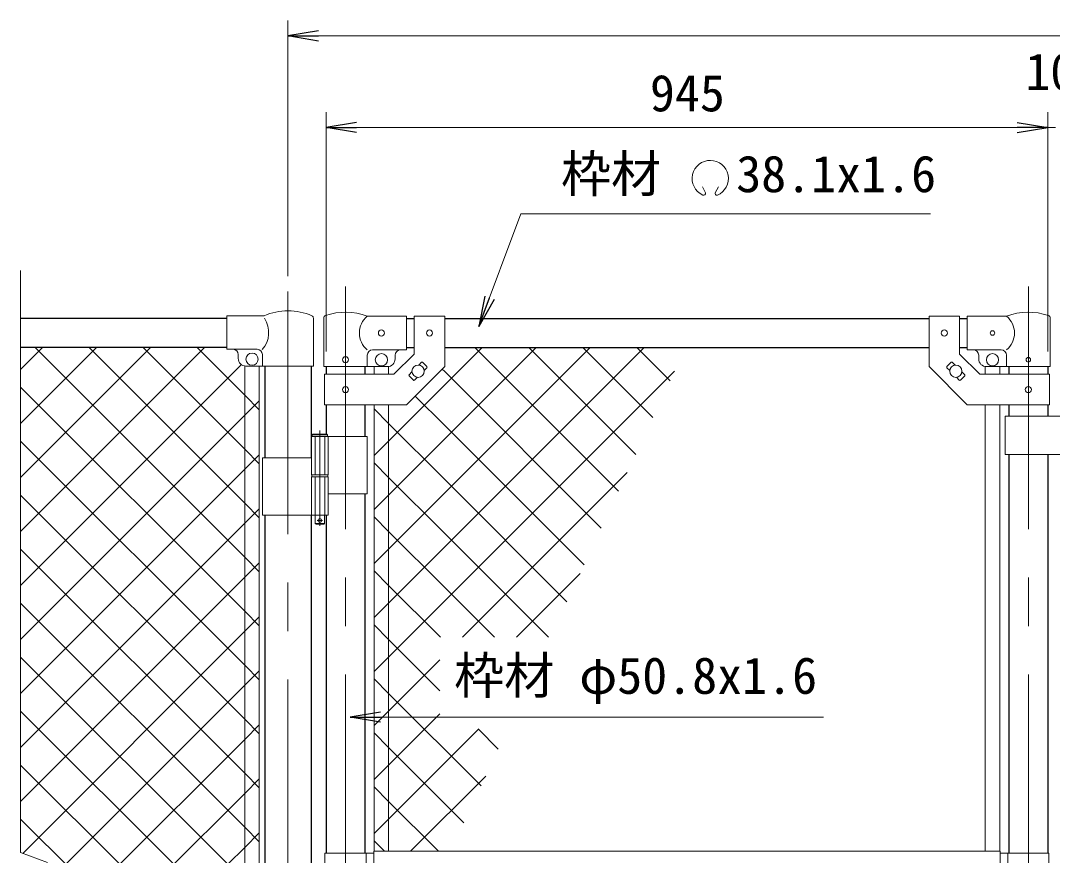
# Model space of a CAD drawing. Units: millimetres, scale not verified. Extents: x -4200 to 4200, y -2970 to 2970.
# Drawn here: x -108 to 1243, y 258 to 1351 of the extents above; entities that cross this region are included whole.
import ezdxf
from ezdxf.enums import TextEntityAlignment as Align

# ---------------------------------------------------------------- set-up
doc = ezdxf.new("R2010")
doc.units = ezdxf.units.MM
doc.header["$LTSCALE"] = 10
doc.linetypes.add('DASHED', pattern=[7.5, 6, -1.5])
doc.linetypes.add('USER1', pattern=[50.8, 31.75, -6.35, 6.35, -6.35])
for name, color, linetype, lineweight in [('0-1_D-BMK', 2, 'USER1', 13), ('0-2_D-STR1', 1, 'Continuous', 25), ('0-3_D-STR3', 3, 'Continuous', 13), ('0-7_D-STR-DIM', 7, 'Continuous', 13), ('0-A_D-STR-TXT', 7, 'Continuous', 13), ('0-B_D-STR2', 7, 'Continuous', 13)]:
    doc.layers.add(name, color=color, linetype=linetype, lineweight=lineweight)
doc.layers.add('0-8_0', color=7, linetype='Continuous')
doc.styles.add('ＭＳ ゴシック', font='')
doc.styles.get('ＭＳ ゴシック').set_extended_font_data('MS Gothic')

# ---------------------------------------------------------------- blocks, each defined once
blk = doc.blocks.new('_Open')
at = {"layer": '0-8_0'}
blk.add_line((-10, 1.667), (0, 0), dxfattribs=at)
blk.add_lwpolyline([(-10, -1.667), (0, 0), (-10, 0)], dxfattribs=at)

msp = doc.modelspace()

# ---------------------------------------------------------------- linework, layer by layer
at = {"layer": '0-1_D-BMK'}
for p, q in [((317.39, 1003.1), (317.39, -535.29)), ((1211.59, 1003.1), (1211.59, -535.29)), ((241.99, 996.61), (241.99, -799.21)), ((283.83, 814.79), (283.83, 689.9)), ((287.46, 696.87), (280.21, 696.87))]:
    msp.add_line(p, q, dxfattribs=at)
at = {"layer": '0-2_D-STR1'}
for p, q in [((161.99, 961.37), (-108.01, 961.37)), ((397.39, 961.37), (407.39, 961.37)), ((447.39, 961.37), (1081.59, 961.37)), ((1121.59, 961.37), (1131.59, 961.37)), ((161.99, 923.37), (-108.01, 923.37)), ((397.39, 923.37), (407.39, 923.37)), ((447.39, 923.37), (1081.59, 923.37)), ((1121.59, 923.37), (1131.59, 923.37)), ((211.74, 899.07), (211.74, 778.87)), ((272.24, 899.07), (272.24, 778.87)), ((291.99, 898.37), (291.99, 888.32)), ((342.79, 898.37), (342.79, 888.32)), ((1186.19, 898.37), (1186.19, 888.32)), ((1236.99, 898.37), (1236.99, 888.32)), ((291.99, 848.32), (291.99, 809.87)), ((342.79, 848.32), (342.79, 806.87)), ((1186.19, 848.32), (1186.19, 833.32)), ((1236.99, 848.32), (1236.99, 833.32)), ((1186.19, 783.32), (1186.19, 261.37)), ((1236.99, 783.32), (1236.99, 261.37)), ((342.79, 731.87), (342.79, 261.37)), ((211.74, 703.87), (211.74, 246.87)), ((272.24, 703.87), (272.24, 246.87)), ((291.99, 703.87), (291.99, 261.37))]:
    msp.add_line(p, q, dxfattribs=at)
at = {"layer": '0-3_D-STR3'}
for p, q in [((161.99, 921.07), (161.99, 965.07)), ((210.86, 965.07), (161.99, 965.07)), ((275.39, 961.92), (275.39, 899.07)), ((288.84, 898.37), (288.84, 962.06)), ((397.39, 964.37), (345.94, 964.37)), ((397.39, 964.37), (397.39, 920.37)), ((407.39, 964.57), (407.39, 914.89)), ((407.39, 964.57), (447.39, 964.57)), ((447.39, 964.57), (447.39, 898.32)), ((1081.59, 964.57), (1081.59, 898.32)), ((1121.59, 964.57), (1081.59, 964.57)), ((1121.59, 964.57), (1121.59, 914.89)), ((1131.59, 964.37), (1183.04, 964.37)), ((1131.59, 964.37), (1131.59, 920.37)), ((1240.14, 898.37), (1240.14, 962.06)), ((201.59, 921.07), (161.99, 921.07)), ((397.39, 920.37), (352.94, 920.37)), ((1131.59, 920.37), (1176.04, 920.37)), ((176.99, 909.07), (176.99, 914.07)), ((208.59, 914.07), (208.59, 899.07)), ((345.94, 898.37), (345.94, 913.37)), ((380.82, 888.32), (407.39, 914.89)), ((382.39, 913.37), (382.39, 908.37)), ((1148.16, 888.32), (1121.59, 914.89)), ((1146.59, 913.37), (1146.59, 908.37)), ((1183.04, 898.37), (1183.04, 913.37)), ((185.49, 899.07), (185.49, 246.87)), ((275.39, 899.07), (186.99, 899.07)), ((204.49, 899.07), (204.49, 246.87)), ((288.84, 898.37), (345.94, 898.37)), ((345.94, 898.37), (372.39, 898.37)), ((354.89, 898.37), (354.89, 888.32)), ((373.89, 898.37), (373.89, 888.32)), ((413.27, 900.27), (416.99, 903.98)), ((418.4, 903.98), (424.06, 898.33)), ((420.34, 893.2), (424.06, 896.91)), ((1110.58, 903.98), (1104.92, 898.33)), ((1108.64, 893.2), (1104.92, 896.91)), ((1115.71, 900.27), (1111.99, 903.98)), ((1155.09, 898.37), (1155.09, 888.32)), ((1183.04, 898.37), (1156.59, 898.37)), ((1174.09, 898.37), (1174.09, 888.32)), ((1240.14, 898.37), (1183.04, 898.37)), ((289.69, 888.32), (380.82, 888.32)), ((289.69, 888.32), (289.69, 848.32)), ((400.72, 887.72), (404.44, 891.44)), ((400.72, 886.31), (406.38, 880.65)), ((407.79, 880.65), (411.51, 884.37)), ((1121.19, 880.65), (1117.47, 884.37)), ((1128.26, 886.31), (1122.6, 880.65)), ((1128.26, 887.72), (1124.54, 891.44)), ((1239.29, 888.32), (1148.16, 888.32)), ((1239.29, 888.32), (1239.29, 848.32)), ((354.89, 848.32), (354.89, 263.87)), ((373.89, 848.32), (373.89, 263.87)), ((1155.09, 848.32), (1155.09, 263.87)), ((1174.09, 848.32), (1174.09, 263.87)), ((1301.39, 833.32), (1181.39, 833.32)), ((1181.39, 833.32), (1181.39, 783.32)), ((273.03, 806.87), (273.03, 756.87)), ((345.94, 806.87), (273.03, 806.87)), ((273.83, 808.87), (274.83, 809.87)), ((273.83, 808.87), (273.83, 806.87)), ((273.83, 808.87), (293.83, 808.87)), ((292.83, 809.87), (274.83, 809.87)), ((294.63, 806.87), (294.63, 756.87)), ((345.94, 806.87), (345.94, 731.87)), ((273.03, 778.87), (208.69, 778.87)), ((208.69, 778.87), (208.69, 703.87)), ((1301.39, 783.32), (1181.39, 783.32)), ((294.63, 756.87), (273.03, 756.87)), ((273.33, 756.87), (273.33, 753.87)), ((294.33, 756.87), (294.33, 753.87)), ((294.63, 753.87), (273.03, 753.87)), ((273.03, 753.87), (273.03, 703.87)), ((294.33, 753.87), (273.33, 753.87)), ((294.63, 753.87), (294.63, 703.87)), ((345.94, 731.87), (294.74, 731.87)), ((294.63, 703.87), (208.69, 703.87)), ((289.83, 703.87), (289.83, 692.87)), ((278.83, 691.87), (277.83, 692.87)), ((288.83, 691.87), (278.83, 691.87)), ((288.83, 691.87), (289.83, 692.87)), ((290.39, 261.37), (290.39, 211.37)), ((290.39, 261.37), (354.49, 261.37)), ((344.39, 261.37), (344.39, 211.37)), ((1174.49, 263.87), (354.49, 263.87)), ((354.49, 208.87), (354.49, 263.87)), ((1174.49, 242.87), (1174.49, 263.87)), ((1238.59, 261.37), (1174.49, 261.37)), ((1184.59, 261.37), (1184.59, 242.87)), ((1238.59, 261.37), (1238.59, 242.87))]:
    msp.add_line(p, q, dxfattribs=at)
at = {"layer": '0-3_D-STR3', "linetype": 'DASHED'}
for p, q in [((277.53, 806.87), (277.53, 756.87)), ((290.13, 806.87), (290.13, 756.87)), ((277.53, 753.87), (277.53, 703.87)), ((290.13, 753.87), (290.13, 703.87))]:
    msp.add_line(p, q, dxfattribs=at)
at = {"layer": '0-3_D-STR3'}
for points in [[(289.69, 848.32), (397.39, 848.32), (447.39, 898.32)], [(1239.29, 848.32), (1131.59, 848.32), (1081.59, 898.32)], [(292.83, 809.87), (293.83, 808.87), (293.83, 806.87)], [(277.83, 703.87), (277.83, 692.87), (289.83, 692.87)]]:
    msp.add_lwpolyline(points, dxfattribs=at)
for centre, radius in [((364.39, 942.37), 4), ((427.39, 942.32), 4), ((1101.59, 942.32), 4), ((1164.59, 942.37), 3), ((194.99, 908.07), 8), ((317.39, 907.37), 4), ((364.39, 907.37), 8), ((1164.59, 907.37), 8), ((1211.59, 907.37), 3), ((412.39, 892.32), 8), ((1116.59, 892.32), 8), ((317.39, 868.32), 4), ((1211.59, 868.32), 4), ((283.83, 696.87), 2.5)]:
    msp.add_circle(centre, radius, dxfattribs=at)
for centre, radius, start, end in [((183.46, 943.12), 33.4, 317.7041, 33.64086), ((241.99, 891.37), 80, 66.89371, 112.90125), ((272.09, 961.92), 3.3, 0, 66.89371), ((292.14, 962.06), 3.3, 109.22051, 180), ((317.39, 889.64), 80, 69.0916, 109.22051), ((364.14, 942.37), 28.55, 129.59418, 230.40582), ((1211.59, 889.64), 80, 70.77949, 110.9084), ((1164.84, 942.37), 28.55, 309.59418, 50.40582), ((1236.84, 962.06), 3.3, 0, 70.77949), ((169.99, 914.07), 7, 0, 90), ((201.59, 914.07), 7, 0, 90), ((352.94, 913.37), 7, 90, 180), ((389.39, 913.37), 7, 90, 180), ((1139.59, 913.37), 7, 0, 90), ((1176.04, 913.37), 7, 0, 90), ((186.99, 909.07), 10, 180, 270), ((372.39, 908.37), 10, 270, 0), ((1156.59, 908.37), 10, 180, 270), ((417.69, 903.28), 1, 45, 135), ((423.35, 897.62), 1, 315, 45), ((1105.63, 897.62), 1, 135, 225), ((1111.29, 903.28), 1, 45, 135), ((401.43, 887.01), 1, 135, 225), ((407.09, 881.36), 1, 225, 315), ((1121.89, 881.36), 1, 225, 315), ((1127.55, 887.01), 1, 315, 45)]:
    msp.add_arc(centre, radius, start, end, dxfattribs=at)
at = {"layer": '0-7_D-STR-DIM'}
for p, q in [((241.99, 1016.61), (241.99, 1351.37)), ((281.99, 1331.37), (2201.99, 1331.37)), ((291.99, 918.37), (291.99, 1231.37)), ((1236.99, 918.37), (1236.99, 1231.37)), ((1236.99, 918.37), (1236.99, 1231.37)), ((1196.99, 1211.37), (331.99, 1211.37)), ((1196.99, 1211.37), (1156.99, 1211.37)), ((1236.99, 1211.37), (1246.99, 1211.37)), ((-108.01, 262.02), (-108.01, 1024.37)), ((-72.77, 249.19), (-108.01, 262.02))]:
    msp.add_line(p, q, dxfattribs=at)
at = {"layer": '0-A_D-STR-TXT'}
for p, q in [((788.78, 1125.75), (784.95, 1133.96)), ((801.36, 1125.74), (805.89, 1133.58))]:
    msp.add_line(p, q, dxfattribs=at)
for points in [[(1083.32, 1098.46), (547.12, 1098.46), (492.56, 952.8)], [(943.38, 439.34), (522.55, 439.34), (325.4, 439.34)]]:
    msp.add_lwpolyline(points, dxfattribs=at)
for centre, radius, start, end in [((795.07, 1144.63), 23.75, 292.92895, 245.65759), ((786.32, 1125.29), 2.5, 245.55066, 10.6575), ((803.82, 1125.28), 2.5, 169.34241, 276.63708)]:
    msp.add_arc(centre, radius, start, end, dxfattribs=at)
at = {"layer": '0-B_D-STR2'}
for p, q in [((-108.01, 894.68), (-79.32, 923.37)), ((-108.01, 823.97), (-8.61, 923.37)), ((-108.01, 753.26), (62.1, 923.37)), ((-108.01, 682.55), (132.81, 923.37)), ((185.49, 648.78), (-89.1, 923.37)), ((185.49, 719.49), (-18.39, 923.37)), ((185.49, 790.2), (52.33, 923.37)), ((185.49, 860.91), (123.04, 923.37)), ((447.39, 874.35), (496.41, 923.37)), ((447.39, 803.64), (567.12, 923.37)), ((447.39, 732.93), (637.83, 923.37)), ((447.39, 662.22), (708.54, 923.37)), ((674.89, 735.12), (486.64, 923.37)), ((697.37, 783.34), (557.35, 923.37)), ((719.86, 831.57), (628.06, 923.37)), ((742.35, 879.79), (698.77, 923.37)), ((-108.01, 611.84), (181.15, 901)), ((447.39, 891.9), (444.18, 895.11)), ((652.4, 686.9), (447.39, 891.9)), ((185.49, 578.07), (-108.01, 871.57)), ((373.89, 800.85), (447.39, 874.35)), ((204.49, 841.91), (185.49, 860.91)), ((185.49, 834.63), (204.49, 853.63)), ((447.39, 821.19), (408.83, 859.76)), ((-108.01, 541.13), (185.49, 834.63)), ((629.91, 638.67), (447.39, 821.19)), ((185.49, 507.36), (-108.01, 800.86)), ((354.89, 781.85), (373.89, 800.85)), ((373.89, 730.14), (447.39, 803.64)), ((204.49, 771.2), (185.49, 790.2)), ((185.49, 763.92), (204.49, 782.92)), ((373.89, 753.27), (354.89, 772.27)), ((-108.01, 470.42), (185.49, 763.92)), ((470.72, 544.12), (686.39, 759.8)), ((447.39, 679.77), (373.89, 753.27)), ((185.49, 436.65), (-108.01, 730.15)), ((354.89, 711.14), (373.89, 730.14)), ((373.89, 659.43), (447.39, 732.93)), ((204.49, 700.49), (185.49, 719.49)), ((185.49, 693.21), (204.49, 712.21)), ((-108.01, 399.71), (185.49, 693.21)), ((373.89, 682.56), (354.89, 701.56)), ((447.39, 609.06), (373.89, 682.56)), ((583.04, 544.12), (447.39, 679.77)), ((373.89, 588.72), (447.39, 662.22)), ((185.49, 365.94), (-108.01, 659.44)), ((204.49, 629.78), (185.49, 648.78)), ((354.89, 640.43), (373.89, 659.43)), ((185.49, 622.5), (204.49, 641.5)), ((-108.01, 329), (185.49, 622.5)), ((541.43, 544.12), (624.61, 627.3)), ((512.33, 544.12), (447.39, 609.06)), ((185.49, 295.23), (-108.01, 588.73)), ((354.89, 569.72), (373.89, 588.72)), ((204.49, 559.07), (185.49, 578.07)), ((163.14, 246.87), (-108.01, 518.02)), ((373.89, 447.29), (441.09, 514.49)), ((204.49, 488.36), (185.49, 507.36)), ((185.49, 481.08), (204.49, 500.08)), ((373.89, 470.43), (354.89, 489.43)), ((-59.22, 236.37), (185.49, 481.08)), ((494.99, 349.33), (373.89, 470.43)), ((102.93, 236.37), (-108.01, 447.31)), ((354.89, 428.29), (373.89, 447.29)), ((204.49, 417.65), (185.49, 436.65)), ((373.89, 376.58), (441.09, 443.78)), ((185.49, 410.36), (204.49, 429.36)), ((517.48, 397.55), (490.91, 424.12)), ((11.49, 236.37), (185.49, 410.36)), ((373.89, 399.72), (354.89, 418.72)), ((472.5, 301.11), (373.89, 399.72)), ((32.22, 236.37), (-108.01, 376.59)), ((204.49, 346.94), (185.49, 365.94)), ((354.89, 357.58), (373.89, 376.58)), ((185.49, 339.65), (204.49, 358.65)), ((402.6, 263.87), (501.05, 362.32)), ((82.2, 236.37), (185.49, 339.65)), ((-38.49, 236.37), (-108.01, 305.88)), ((204.49, 276.23), (185.49, 295.23)), ((368.32, 263.87), (354.89, 277.3))]:
    msp.add_line(p, q, dxfattribs=at)
for points in [[(354.89, 499.01), (373.89, 518.01), (447.39, 591.51), (748.18, 892.29)], [(607.43, 590.45), (447.39, 750.48), (373.89, 823.98), (354.89, 842.98)], [(441.62, 544.12), (373.89, 611.85), (354.89, 630.85)], [(-105.27, 261.02), (185.49, 551.79), (204.49, 570.79)], [(441.09, 473.94), (373.89, 541.14), (354.89, 560.14)], [(354.89, 286.87), (373.89, 305.87), (492.14, 424.12)], [(439.03, 263.87), (373.89, 329.01), (354.89, 348.01)], [(163.41, 246.87), (185.49, 268.94), (204.49, 287.94)]]:
    msp.add_lwpolyline(points, dxfattribs=at)

# ---------------------------------------------------------------- block references
at = {"layer": '0-7_D-STR-DIM', "xscale": 4, "yscale": 4, "rotation": 180}
for p in [(241.99, 1331.37), (291.99, 1211.37)]:
    msp.add_blockref('_Open', p, dxfattribs=at)
at = {"layer": '0-7_D-STR-DIM', "xscale": 4, "yscale": 4}
msp.add_blockref('_Open', (1236.99, 1211.37), dxfattribs=at)
msp.add_blockref('_Open', (1236.99, 1211.37), dxfattribs=at)
at = {"layer": '0-A_D-STR-TXT', "xscale": 4, "yscale": 4}
for p, rotation in [((491.85, 950.93), 249.46512), ((323.4, 439.34), 180)]:
    msp.add_blockref('_Open', p, dxfattribs=dict(at, rotation=rotation))

# ---------------------------------------------------------------- texts
at = {"layer": '0-7_D-STR-DIM', "style": 'ＭＳ ゴシック'}
for s, p in [('10', (1207.59, 1246.12)), ('945', (716.02, 1218.12))]:
    msp.add_text(s, height=48.09, dxfattribs=at).set_placement(p, align=Align.BOTTOM_LEFT)
at = {"layer": '0-A_D-STR-TXT', "style": 'ＭＳ ゴシック'}
for s, p in [('枠材 \u300038.1x1.6', (599.56, 1112.32)), ('枠材 φ50.8x1.6', (459.62, 455.48))]:
    msp.add_text(s, height=48.09, dxfattribs=at).set_placement(p, align=Align.BOTTOM_LEFT)

doc.saveas('drawing.dxf')
